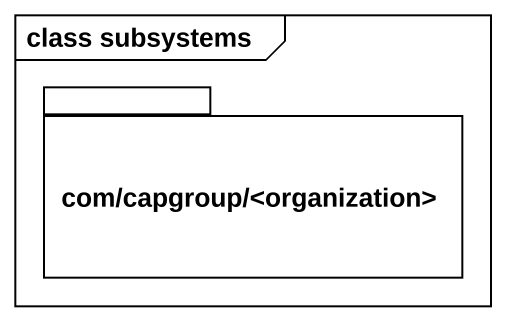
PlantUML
@startuml
mainframe class subsystems
package "com/capgroup/<organization>" as com_capgroup_organization {
}
@enduml
